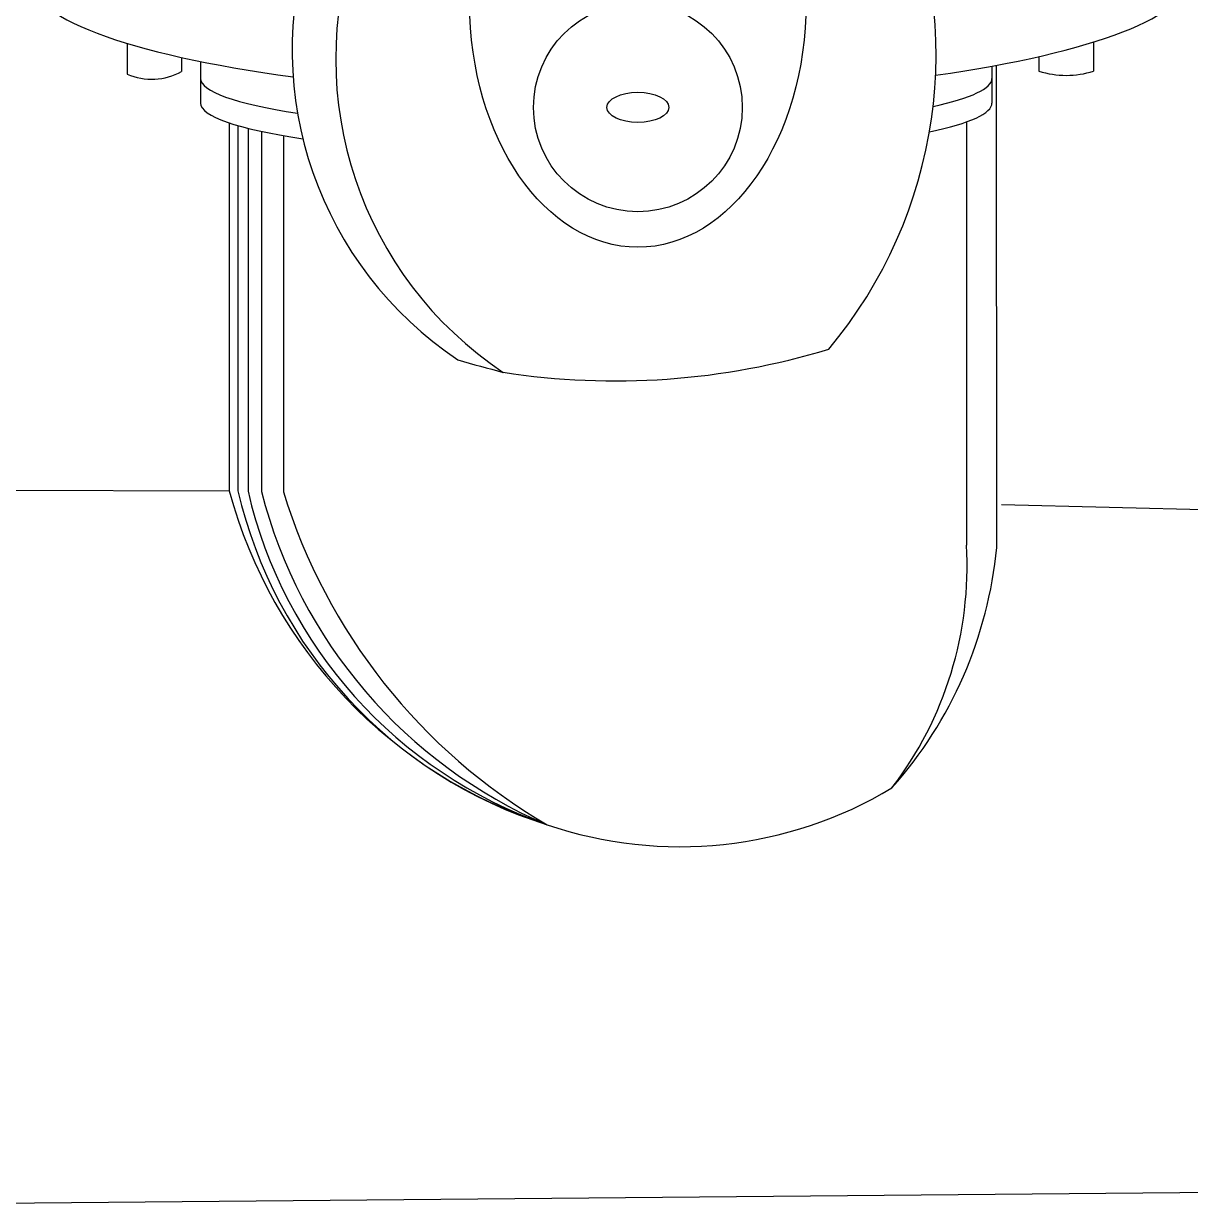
# Model space of a CAD drawing. Header units: millimetres. Extents: x 270980 to 377517, y 122245 to 152875.
# Drawn here: x 302917 to 308825, y 126230 to 132205 of the extents above; entities that cross this region are included whole.
import ezdxf

# ---------------------------------------------------------------- set-up
doc = ezdxf.new("R2010")
doc.units = ezdxf.units.MM

msp = doc.modelspace()

# ---------------------------------------------------------------- linework, layer by layer
for p, q in [((303442, 132104.5), (303442, 131949.1)), ((308334.8, 132111.3), (308334.8, 131964.5)), ((303717.5, 132033.1), (303717.6, 131962.3)), ((303812.5, 132012.9), (303812.6, 131802.5)), ((308057.5, 132037.6), (308057.5, 131964.5)), ((307820.1, 131989.5), (307820.1, 131802.5)), ((307844, 129551.5), (307843, 131993.6)), ((303958.4, 131701.9), (303958.4, 129838.4)), ((307690.9, 131707.3), (307690.9, 129563.7)), ((304002.8, 131688.1), (304002.8, 129837.5)), ((304053.6, 131674.6), (304053.6, 129836.5)), ((304121.9, 131658.9), (304121.9, 129835.2)), ((304233.7, 131637.4), (304233, 129833)), ((302454.8, 129842), (303958.4, 129838.4)), ((307869.1, 129769.6), (309189.4, 129735.6)), ((302664.1, 126229.6), (309203.1, 126288.6))]:
    msp.add_line(p, q)
msp.add_circle((306027.5, 131780.6), 528.7)
for centre, radius, start, end in [((305209.7, 132050.9), 2327.4, 320.04065, 23.61992), ((306164.4, 132071.5), 1887.2, 162.15338, 236.26899), ((306404.7, 132024.5), 1907, 160.94259, 236.26586), ((303566.5, 132232.2), 309.3, 246.24089, 299.24326), ((308196.2, 132398.4), 455.5, 252.28096, 287.71904), ((307443, 138471.3), 8301.9, 253.72563, 255.36695), ((305912.3, 134105.9), 3710.7, 261.21657, 286.94205), ((306321.6, 130476.2), 2447.7, 195.10426, 252.0739), ((306263.1, 130360.7), 2319.8, 193.01007, 252.56805), ((306343.3, 130365.9), 2350.1, 193.0181, 250.74195), ((306552.9, 130454.7), 2508.7, 194.29711, 246.88894), ((307060.9, 130701.3), 2958.2, 197.06876, 239.69416), ((305845.5, 129456.7), 1848.5, 322.59402, 3.3182), ((305717, 129753.4), 2136.6, 318.36364, 354.57873), ((306239.9, 130123.3), 2087, 251.22406, 300.96984)]:
    msp.add_arc(centre, radius, start, end)
for centre, major_axis, ratio in [((306027.5, 132309.3), (0, 1237.3), 0.688157), ((306027.5, 131780.6), (156.5, 0), 0.489565)]:
    msp.add_ellipse(centre, major_axis=major_axis, ratio=ratio)
for centre, major_axis, ratio, start_param, end_param in [((305877.4, 132447.8), (2947.3, 0), 0.20678, 3.141593, 4.140454), ((305877.4, 132447.8), (2947.3, 0), 0.20678, 5.309536, 6.283185), ((305816.7, 131927.2), (2003.4, 0), 0.134423, 3.141593, 3.857216), ((305816.7, 131927.2), (2003.4, 0), 0.134423, 5.730587, 6.283185), ((305816.7, 131802.5), (2003.4, 0), 0.134422, 3.141593, 3.877439), ((305816.7, 131802.5), (2003.4, 0), 0.134422, 5.713326, 6.283185)]:
    msp.add_ellipse(centre, major_axis=major_axis, ratio=ratio, start_param=start_param, end_param=end_param)

doc.saveas('drawing.dxf')
